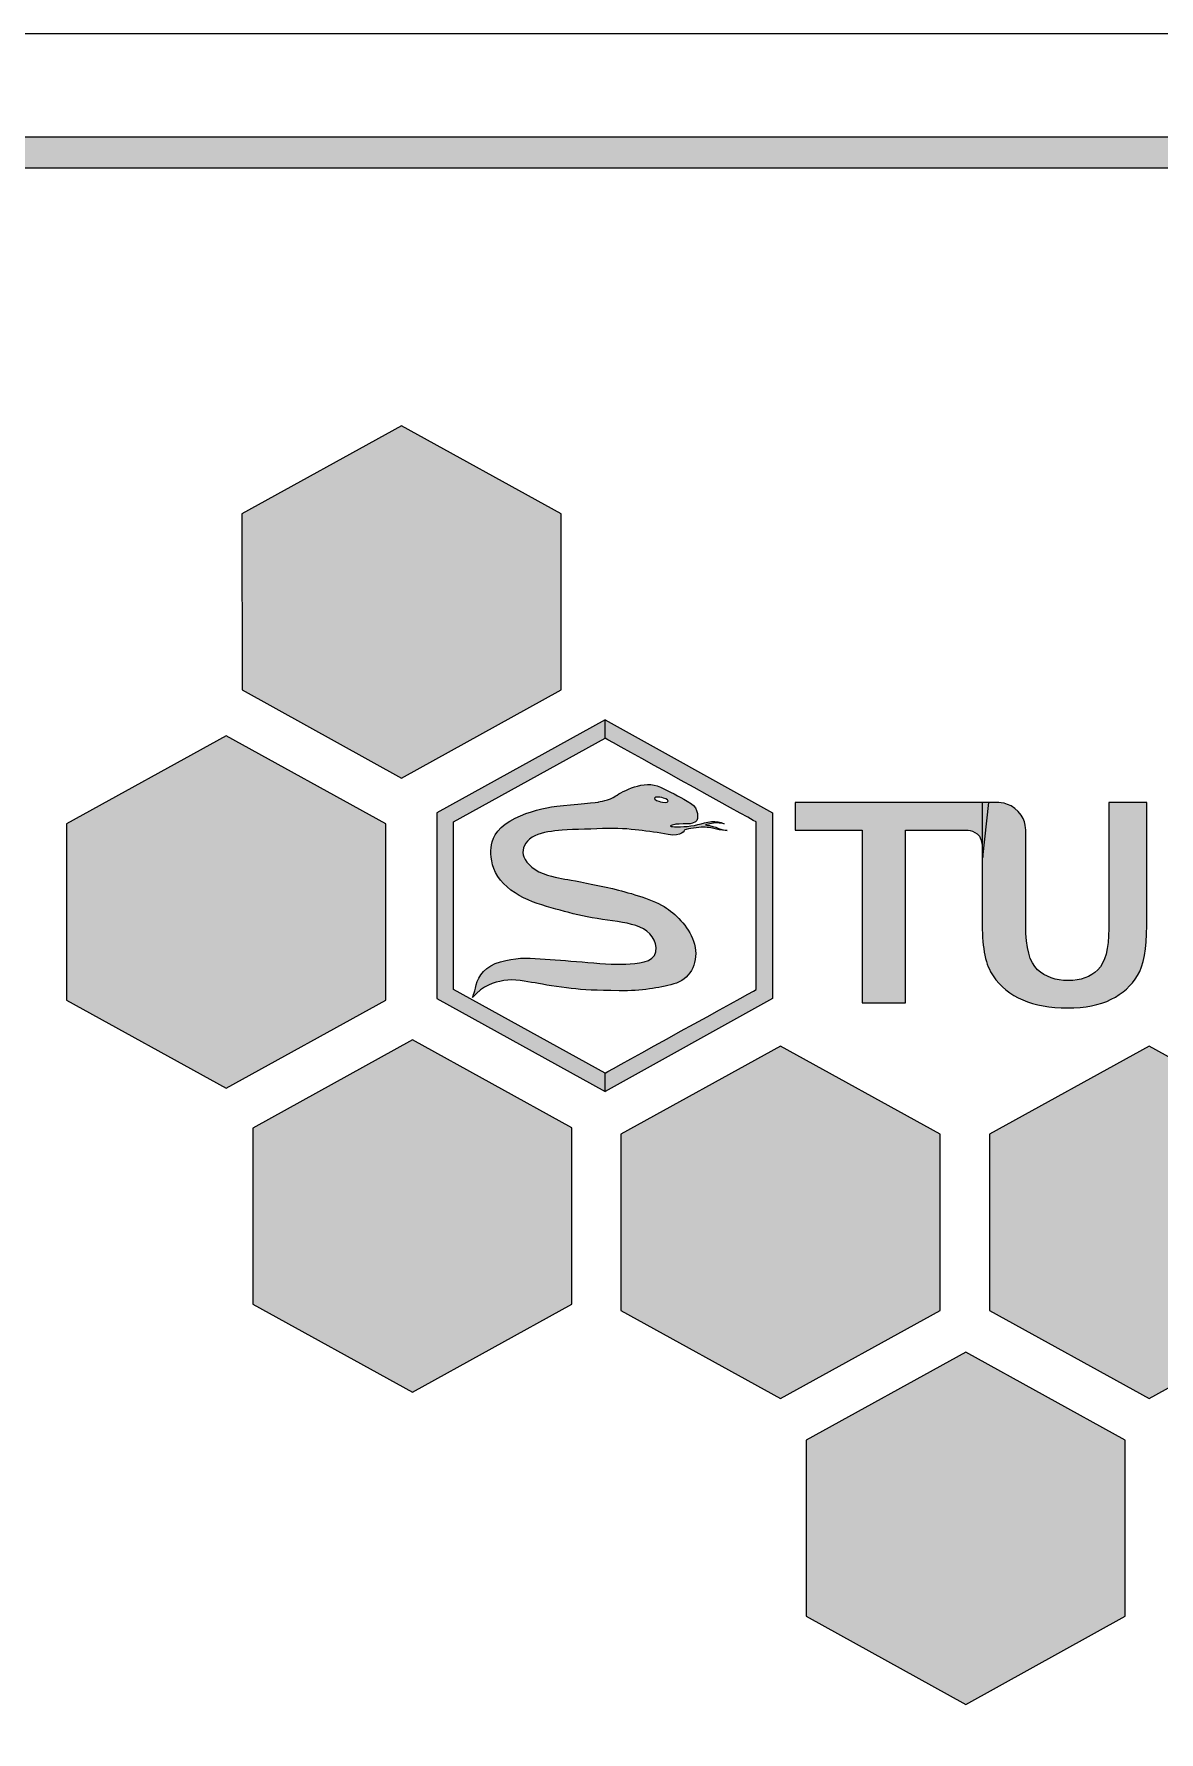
# Model space of a CAD drawing. Header units: millimetres. Extents: x -406921 to -172782, y -22195 to 7119.
# Drawn here: x -179958.5 to -179904, y -14478.4 to -14396.1 of the extents above; entities that cross this region are included whole.
import ezdxf

# ---------------------------------------------------------------- set-up
doc = ezdxf.new("R2010")
doc.units = ezdxf.units.MM
doc.header["$MEASUREMENT"] = 0
doc.layers.get('0').update_dxf_attribs({"lineweight": 25})

msp = doc.modelspace()

# ---------------------------------------------------------------- hatches: boundary and pattern name
h = msp.add_hatch(color=256)
h.paths.add_polyline_path([(-180014.453, -14609.572), (-179277.453, -14609.572), (-179277.453, -14402.572), (-180014.453, -14402.572)], flags=16)
h.paths.add_polyline_path([(-180015.953, -14611.072), (-179275.953, -14611.072), (-179275.953, -14401.072), (-180015.953, -14401.072)])
h = msp.add_hatch(color=256)
edge = h.paths.add_edge_path()
edge.add_spline(control_points=[(-179948.453, -14419.339), (-179948.453, -14419.339), (-179940.708, -14415.072), (-179940.708, -14415.072)], knot_values=[0.833333, 0.833333, 0.833333, 0.833333, 1, 1, 1, 1], degree=3, periodic=0)
edge.add_spline(control_points=[(-179940.708, -14415.072), (-179940.708, -14415.072), (-179932.974, -14419.339), (-179932.974, -14419.339), (-179932.974, -14419.339), (-179932.974, -14419.339), (-179932.974, -14427.883), (-179932.974, -14427.883), (-179932.974, -14427.883), (-179932.974, -14427.883), (-179940.708, -14432.16), (-179940.708, -14432.16), (-179940.708, -14432.16), (-179940.708, -14432.16), (-179948.442, -14427.883), (-179948.442, -14427.883), (-179948.442, -14427.883), (-179948.442, -14427.883), (-179948.453, -14419.339), (-179948.453, -14419.339)], knot_values=[0, 0, 0, 0, 0.166667, 0.166667, 0.166667, 0.166667, 0.333333, 0.333333, 0.333333, 0.333333, 0.5, 0.5, 0.5, 0.5, 0.666667, 0.666667, 0.666667, 0.666667, 0.833333, 0.833333, 0.833333, 0.833333], degree=3, periodic=0)
edge = h.paths.add_edge_path()
edge.add_spline(control_points=[(-179956.953, -14434.378), (-179956.953, -14434.378), (-179949.214, -14430.111), (-179949.214, -14430.111)], knot_values=[0.833333, 0.833333, 0.833333, 0.833333, 1, 1, 1, 1], degree=3, periodic=0)
edge.add_spline(control_points=[(-179949.214, -14430.111), (-179949.214, -14430.111), (-179941.474, -14434.378), (-179941.474, -14434.378), (-179941.474, -14434.378), (-179941.474, -14434.378), (-179941.474, -14442.921), (-179941.474, -14442.921), (-179941.474, -14442.921), (-179941.474, -14442.921), (-179949.214, -14447.198), (-179949.214, -14447.198), (-179949.214, -14447.198), (-179949.214, -14447.198), (-179956.953, -14442.921), (-179956.953, -14442.921), (-179956.953, -14442.921), (-179956.953, -14442.921), (-179956.953, -14434.378), (-179956.953, -14434.378)], knot_values=[0, 0, 0, 0, 0.166667, 0.166667, 0.166667, 0.166667, 0.333333, 0.333333, 0.333333, 0.333333, 0.5, 0.5, 0.5, 0.5, 0.666667, 0.666667, 0.666667, 0.666667, 0.833333, 0.833333, 0.833333, 0.833333], degree=3, periodic=0)
edge = h.paths.add_edge_path()
edge.add_spline(control_points=[(-179947.924, -14449.129), (-179947.924, -14449.129), (-179940.18, -14444.852), (-179940.18, -14444.852)], knot_values=[0.833333, 0.833333, 0.833333, 0.833333, 1, 1, 1, 1], degree=3, periodic=0)
edge.add_spline(control_points=[(-179940.18, -14444.852), (-179940.18, -14444.852), (-179932.445, -14449.118), (-179932.445, -14449.118), (-179932.445, -14449.118), (-179932.445, -14449.118), (-179932.445, -14457.672), (-179932.445, -14457.672), (-179932.445, -14457.672), (-179932.445, -14457.672), (-179940.18, -14461.939), (-179940.18, -14461.939), (-179940.18, -14461.939), (-179940.18, -14461.939), (-179947.914, -14457.672), (-179947.914, -14457.672), (-179947.914, -14457.672), (-179947.914, -14457.672), (-179947.924, -14449.129), (-179947.924, -14449.129)], knot_values=[0, 0, 0, 0, 0.166667, 0.166667, 0.166667, 0.166667, 0.333333, 0.333333, 0.333333, 0.333333, 0.5, 0.5, 0.5, 0.5, 0.666667, 0.666667, 0.666667, 0.666667, 0.833333, 0.833333, 0.833333, 0.833333], degree=3, periodic=0)
edge = h.paths.add_edge_path()
edge.add_spline(control_points=[(-179912.191, -14449.426), (-179912.191, -14449.426), (-179912.191, -14457.969), (-179912.191, -14457.969), (-179912.191, -14457.969), (-179912.191, -14457.969), (-179904.447, -14462.236), (-179904.447, -14462.236), (-179904.447, -14462.236), (-179904.447, -14462.236), (-179896.712, -14457.969), (-179896.712, -14457.969), (-179896.712, -14457.969), (-179896.712, -14457.969), (-179896.712, -14449.416), (-179896.712, -14449.416), (-179896.712, -14449.416), (-179896.712, -14449.416), (-179904.447, -14445.149), (-179904.447, -14445.149)], knot_values=[-0.833332, -0.833332, -0.833332, -0.833332, -0.666667, -0.666667, -0.666667, -0.666667, -0.5, -0.5, -0.5, -0.5, -0.333333, -0.333333, -0.333333, -0.333333, -0.166667, -0.166667, -0.166667, -0.166667, 0, 0, 0, 0], degree=3, periodic=0)
edge.add_spline(control_points=[(-179904.447, -14445.149), (-179904.447, -14445.149), (-179912.191, -14449.426), (-179912.191, -14449.426), (-179912.191, -14449.426), (-179912.191, -14449.426), (-179912.191, -14449.426), (-179912.191, -14449.426)], knot_values=[-1, -1, -1, -1, -0.833333, -0.833333, -0.833333, -0.833333, -0.833332, -0.833332, -0.833332, -0.833332], degree=3, periodic=0)
edge = h.paths.add_edge_path()
edge.add_spline(control_points=[(-179930.068, -14449.426), (-179930.068, -14449.426), (-179930.068, -14457.969), (-179930.068, -14457.969), (-179930.068, -14457.969), (-179930.068, -14457.969), (-179922.334, -14462.236), (-179922.334, -14462.236), (-179922.334, -14462.236), (-179922.334, -14462.236), (-179914.589, -14457.969), (-179914.589, -14457.969), (-179914.589, -14457.969), (-179914.589, -14457.969), (-179914.589, -14449.416), (-179914.589, -14449.416), (-179914.589, -14449.416), (-179914.589, -14449.416), (-179922.334, -14445.149), (-179922.334, -14445.149)], knot_values=[-0.833332, -0.833332, -0.833332, -0.833332, -0.666667, -0.666667, -0.666667, -0.666667, -0.5, -0.5, -0.5, -0.5, -0.333333, -0.333333, -0.333333, -0.333333, -0.166667, -0.166667, -0.166667, -0.166667, 0, 0, 0, 0], degree=3, periodic=0)
edge.add_spline(control_points=[(-179922.334, -14445.149), (-179922.334, -14445.149), (-179930.068, -14449.426), (-179930.068, -14449.426), (-179930.068, -14449.426), (-179930.068, -14449.426), (-179930.068, -14449.426), (-179930.068, -14449.426)], knot_values=[-1, -1, -1, -1, -0.833333, -0.833333, -0.833333, -0.833333, -0.833332, -0.833332, -0.833332, -0.833332], degree=3, periodic=0)
edge = h.paths.add_edge_path()
edge.add_spline(control_points=[(-179921.088, -14464.267), (-179921.088, -14464.267), (-179913.344, -14459.985), (-179913.344, -14459.985)], knot_values=[0.833333, 0.833333, 0.833333, 0.833333, 1, 1, 1, 1], degree=3, periodic=0)
edge.add_spline(control_points=[(-179913.344, -14459.985), (-179913.344, -14459.985), (-179905.609, -14464.267), (-179905.609, -14464.267), (-179905.609, -14464.267), (-179905.609, -14464.267), (-179905.609, -14472.801), (-179905.609, -14472.801), (-179905.609, -14472.801), (-179905.609, -14472.801), (-179913.344, -14477.072), (-179913.344, -14477.072), (-179913.344, -14477.072), (-179913.344, -14477.072), (-179921.088, -14472.801), (-179921.088, -14472.801), (-179921.088, -14472.801), (-179921.088, -14472.801), (-179921.088, -14464.267), (-179921.088, -14464.267)], knot_values=[0, 0, 0, 0, 0.166667, 0.166667, 0.166667, 0.166667, 0.333333, 0.333333, 0.333333, 0.333333, 0.5, 0.5, 0.5, 0.5, 0.666667, 0.666667, 0.666667, 0.666667, 0.833333, 0.833333, 0.833333, 0.833333], degree=3, periodic=0)
edge = h.paths.add_edge_path()
edge.add_spline(control_points=[(-179903.243, -14464.168), (-179903.243, -14464.168), (-179903.243, -14472.702), (-179903.243, -14472.702), (-179903.243, -14472.702), (-179903.243, -14472.702), (-179895.498, -14476.973), (-179895.498, -14476.973), (-179895.498, -14476.973), (-179895.498, -14476.973), (-179887.764, -14472.702), (-179887.764, -14472.702), (-179887.764, -14472.702), (-179887.764, -14472.702), (-179887.764, -14464.168), (-179887.764, -14464.168), (-179887.764, -14464.168), (-179887.764, -14464.168), (-179895.498, -14459.886), (-179895.498, -14459.886)], knot_values=[-0.833332, -0.833332, -0.833332, -0.833332, -0.666667, -0.666667, -0.666667, -0.666667, -0.5, -0.5, -0.5, -0.5, -0.333333, -0.333333, -0.333333, -0.333333, -0.166667, -0.166667, -0.166667, -0.166667, 0, 0, 0, 0], degree=3, periodic=0)
edge.add_spline(control_points=[(-179895.498, -14459.886), (-179895.498, -14459.886), (-179903.243, -14464.168), (-179903.243, -14464.168), (-179903.243, -14464.168), (-179903.243, -14464.168), (-179903.243, -14464.168), (-179903.243, -14464.168)], knot_values=[-1, -1, -1, -1, -0.833333, -0.833333, -0.833333, -0.833333, -0.833332, -0.833332, -0.833332, -0.833332], degree=3, periodic=0)
h = msp.add_hatch(color=256)
edge = h.paths.add_edge_path()
edge.add_spline(control_points=[(-179930.841, -14447.347), (-179930.841, -14447.347), (-179930.841, -14446.46), (-179930.841, -14446.46)], knot_values=[-1, -1, -1, -1, -0.875, -0.875, -0.875, -0.875], degree=3, periodic=0)
edge.add_spline(control_points=[(-179930.841, -14446.46), (-179930.841, -14446.46), (-179930.841, -14446.46), (-179930.841, -14446.46), (-179930.841, -14446.46), (-179930.474, -14446.255), (-179923.873, -14442.612), (-179923.507, -14442.408), (-179923.507, -14442.408), (-179923.507, -14441.999), (-179923.517, -14434.692), (-179923.517, -14434.282), (-179923.517, -14434.282), (-179923.873, -14434.078), (-179930.474, -14430.424), (-179930.841, -14430.22), (-179930.841, -14430.22), (-179930.841, -14430.22), (-179930.841, -14429.334), (-179930.841, -14429.334), (-179930.841, -14429.334), (-179930.841, -14429.334), (-179922.712, -14433.844), (-179922.712, -14433.844), (-179922.712, -14433.844), (-179922.712, -14433.844), (-179922.712, -14442.845), (-179922.712, -14442.845), (-179922.712, -14442.845), (-179922.712, -14442.845), (-179930.841, -14447.347), (-179930.841, -14447.347)], knot_values=[-0.875, -0.875, -0.875, -0.875, -0.875, -0.875, -0.875, -0.875, -0.75, -0.75, -0.75, -0.75, -0.625, -0.625, -0.625, -0.625, -0.5, -0.5, -0.5, -0.5, -0.375, -0.375, -0.375, -0.375, -0.25, -0.25, -0.25, -0.25, -0.125, -0.125, -0.125, -0.125, 0, 0, 0, 0], degree=3, periodic=0)
edge = h.paths.add_edge_path()
edge.add_spline(control_points=[(-179939.002, -14433.844), (-179939.002, -14433.844), (-179939.002, -14442.845), (-179939.002, -14442.845)], knot_values=[-1, -1, -1, -1, -0.875, -0.875, -0.875, -0.875], degree=3, periodic=0)
edge.add_spline(control_points=[(-179939.002, -14442.845), (-179939.002, -14442.845), (-179930.841, -14447.347), (-179930.841, -14447.347), (-179930.841, -14447.347), (-179930.841, -14447.347), (-179930.841, -14446.46), (-179930.841, -14446.46), (-179930.841, -14446.46), (-179930.841, -14446.46), (-179938.196, -14442.408), (-179938.196, -14442.408), (-179938.196, -14442.408), (-179938.196, -14442.408), (-179938.196, -14434.282), (-179938.196, -14434.282), (-179938.196, -14434.282), (-179938.196, -14434.282), (-179930.841, -14430.22), (-179930.841, -14430.22), (-179930.841, -14430.22), (-179930.841, -14430.22), (-179930.841, -14429.334), (-179930.841, -14429.334), (-179930.841, -14429.334), (-179930.841, -14429.334), (-179939.002, -14433.844), (-179939.002, -14433.844)], knot_values=[-0.875, -0.875, -0.875, -0.875, -0.75, -0.75, -0.75, -0.75, -0.625, -0.625, -0.625, -0.625, -0.5, -0.5, -0.5, -0.5, -0.375, -0.375, -0.375, -0.375, -0.25, -0.25, -0.25, -0.25, -0.125, -0.125, -0.125, -0.125, 0, 0, 0, 0], degree=3, periodic=0)
h = msp.add_hatch(color=256)
edge = h.paths.add_edge_path()
edge.add_spline(control_points=[(-179925.467, -14434.541), (-179925.33, -14434.601), (-179925.053, -14434.682), (-179924.948, -14434.693)], knot_values=[-1, -1, -1, -1, -0.980493, -0.980493, -0.980493, -0.980493], degree=3, periodic=0)
edge.add_spline(control_points=[(-179924.948, -14434.693), (-179924.938, -14434.694), (-179924.93, -14434.694), (-179924.924, -14434.694), (-179924.924, -14434.694), (-179924.924, -14434.694), (-179924.924, -14434.694), (-179924.924, -14434.694)], knot_values=[-0.980493, -0.980493, -0.980493, -0.980493, -0.978723, -0.978723, -0.978723, -0.978723, -0.978719, -0.978719, -0.978719, -0.978719], degree=3, periodic=0)
edge.add_spline(control_points=[(-179924.924, -14434.694), (-179924.924, -14434.694), (-179924.933, -14434.693), (-179924.948, -14434.693)], knot_values=[-0.978719, -0.978719, -0.978719, -0.978719, -0.97555, -0.97555, -0.97555, -0.97555], degree=3, periodic=0)
edge.add_spline(control_points=[(-179924.948, -14434.693), (-179925.035, -14434.689), (-179925.335, -14434.674), (-179925.438, -14434.638), (-179925.438, -14434.638), (-179925.56, -14434.597), (-179925.841, -14434.532), (-179926.074, -14434.536), (-179926.074, -14434.536), (-179926.306, -14434.541), (-179926.808, -14434.607), (-179926.977, -14434.664), (-179926.977, -14434.664), (-179926.977, -14434.664), (-179927.112, -14435.026), (-179927.771, -14434.894), (-179927.771, -14434.894), (-179928.245, -14434.798), (-179928.745, -14434.736), (-179929.206, -14434.68), (-179929.206, -14434.68), (-179929.667, -14434.625), (-179930.268, -14434.574), (-179930.966, -14434.606), (-179930.966, -14434.606), (-179931.665, -14434.638), (-179932.659, -14434.648), (-179933.105, -14434.699), (-179933.105, -14434.699), (-179933.551, -14434.75), (-179934.031, -14434.81), (-179934.38, -14435.023), (-179934.38, -14435.023), (-179934.729, -14435.237), (-179934.87, -14435.598), (-179934.807, -14435.872), (-179934.807, -14435.872), (-179934.744, -14436.146), (-179934.438, -14436.572), (-179933.837, -14436.786), (-179933.837, -14436.786), (-179933.236, -14436.999), (-179932.93, -14437.018), (-179932.475, -14437.106), (-179932.475, -14437.106), (-179932.019, -14437.194), (-179930.918, -14437.398), (-179930.181, -14437.588), (-179930.181, -14437.588), (-179929.444, -14437.778), (-179928.27, -14438.131), (-179927.756, -14438.529), (-179927.756, -14438.529), (-179927.242, -14438.928), (-179926.617, -14439.554), (-179926.471, -14440.366), (-179926.471, -14440.366), (-179926.326, -14441.177), (-179926.753, -14441.938), (-179927.504, -14442.137), (-179927.504, -14442.137), (-179928.256, -14442.337), (-179929.032, -14442.476), (-179930.157, -14442.467), (-179930.157, -14442.467), (-179931.282, -14442.457), (-179931.878, -14442.425), (-179932.484, -14442.355), (-179932.484, -14442.355), (-179933.09, -14442.286), (-179933.813, -14442.165), (-179934.235, -14442.091), (-179934.235, -14442.091), (-179934.657, -14442.017), (-179935.243, -14441.887), (-179935.748, -14441.975), (-179935.748, -14441.975), (-179936.252, -14442.063), (-179936.727, -14442.193), (-179937.266, -14442.801), (-179937.266, -14442.801), (-179937.266, -14442.801), (-179937.188, -14442.62), (-179937.091, -14442.188), (-179937.091, -14442.188), (-179936.994, -14441.757), (-179936.621, -14441.266), (-179935.913, -14441.061), (-179935.913, -14441.061), (-179935.205, -14440.857), (-179934.652, -14440.871), (-179933.992, -14440.913), (-179933.992, -14440.913), (-179933.333, -14440.955), (-179932.693, -14441.006), (-179931.956, -14441.071), (-179931.956, -14441.071), (-179931.218, -14441.136), (-179930.365, -14441.21), (-179929.836, -14441.177), (-179929.836, -14441.177), (-179929.308, -14441.145), (-179928.459, -14441.117), (-179928.372, -14440.575), (-179928.372, -14440.575), (-179928.285, -14440.032), (-179928.663, -14439.577), (-179929.158, -14439.378), (-179929.158, -14439.378), (-179929.652, -14439.179), (-179930.292, -14439.1), (-179930.971, -14439.007), (-179930.971, -14439.007), (-179931.65, -14438.914), (-179932.261, -14438.771), (-179932.804, -14438.622), (-179932.804, -14438.622), (-179933.347, -14438.474), (-179934.007, -14438.307), (-179934.574, -14438.066), (-179934.574, -14438.066), (-179935.142, -14437.825), (-179935.724, -14437.407), (-179936.043, -14436.92), (-179936.043, -14436.92), (-179936.364, -14436.433), (-179936.388, -14435.877), (-179936.368, -14435.534), (-179936.368, -14435.534), (-179936.349, -14435.19), (-179936.14, -14434.629), (-179935.457, -14434.24), (-179935.457, -14434.24), (-179934.773, -14433.85), (-179934.031, -14433.655), (-179933.435, -14433.553), (-179933.435, -14433.553), (-179932.838, -14433.451), (-179931.4, -14433.371), (-179931.173, -14433.318), (-179931.173, -14433.318), (-179931.137, -14433.31), (-179930.637, -14433.232), (-179930.317, -14433.021), (-179930.317, -14433.021), (-179929.997, -14432.811), (-179928.954, -14432.208), (-179928.154, -14432.593), (-179928.154, -14432.593), (-179927.354, -14432.978), (-179927.23, -14433.046), (-179926.652, -14433.398), (-179926.652, -14433.398), (-179926.332, -14433.593), (-179926.269, -14434.158), (-179926.452, -14434.272), (-179926.452, -14434.272), (-179926.665, -14434.405), (-179926.811, -14434.377), (-179926.811, -14434.377), (-179926.811, -14434.377), (-179926.811, -14434.377), (-179927.252, -14434.374), (-179927.402, -14434.397), (-179927.402, -14434.397), (-179927.553, -14434.421), (-179927.8, -14434.499), (-179927.567, -14434.509), (-179927.567, -14434.509), (-179927.334, -14434.518), (-179926.757, -14434.527), (-179926.34, -14434.411), (-179926.34, -14434.411), (-179925.923, -14434.295), (-179925.42, -14434.147), (-179925.068, -14434.377)], knot_values=[-0.97555, -0.97555, -0.97555, -0.97555, -0.957447, -0.957447, -0.957447, -0.957447, -0.93617, -0.93617, -0.93617, -0.93617, -0.914894, -0.914894, -0.914894, -0.914894, -0.893617, -0.893617, -0.893617, -0.893617, -0.87234, -0.87234, -0.87234, -0.87234, -0.851064, -0.851064, -0.851064, -0.851064, -0.829787, -0.829787, -0.829787, -0.829787, -0.808511, -0.808511, -0.808511, -0.808511, -0.787234, -0.787234, -0.787234, -0.787234, -0.765957, -0.765957, -0.765957, -0.765957, -0.744681, -0.744681, -0.744681, -0.744681, -0.723404, -0.723404, -0.723404, -0.723404, -0.702128, -0.702128, -0.702128, -0.702128, -0.680851, -0.680851, -0.680851, -0.680851, -0.659574, -0.659574, -0.659574, -0.659574, -0.638298, -0.638298, -0.638298, -0.638298, -0.617021, -0.617021, -0.617021, -0.617021, -0.595745, -0.595745, -0.595745, -0.595745, -0.574468, -0.574468, -0.574468, -0.574468, -0.553191, -0.553191, -0.553191, -0.553191, -0.531915, -0.531915, -0.531915, -0.531915, -0.510638, -0.510638, -0.510638, -0.510638, -0.489362, -0.489362, -0.489362, -0.489362, -0.468085, -0.468085, -0.468085, -0.468085, -0.446809, -0.446809, -0.446809, -0.446809, -0.425532, -0.425532, -0.425532, -0.425532, -0.404255, -0.404255, -0.404255, -0.404255, -0.382979, -0.382979, -0.382979, -0.382979, -0.361702, -0.361702, -0.361702, -0.361702, -0.340426, -0.340426, -0.340426, -0.340426, -0.319149, -0.319149, -0.319149, -0.319149, -0.297872, -0.297872, -0.297872, -0.297872, -0.276596, -0.276596, -0.276596, -0.276596, -0.255319, -0.255319, -0.255319, -0.255319, -0.234043, -0.234043, -0.234043, -0.234043, -0.212766, -0.212766, -0.212766, -0.212766, -0.191489, -0.191489, -0.191489, -0.191489, -0.170213, -0.170213, -0.170213, -0.170213, -0.148936, -0.148936, -0.148936, -0.148936, -0.12766, -0.12766, -0.12766, -0.12766, -0.106383, -0.106383, -0.106383, -0.106383, -0.085106, -0.085106, -0.085106, -0.085106, -0.06383, -0.06383, -0.06383, -0.06383, -0.042553, -0.042553, -0.042553, -0.042553], degree=3, periodic=0)
edge.add_spline(control_points=[(-179925.068, -14434.377), (-179925.068, -14434.377), (-179925.395, -14434.249), (-179925.962, -14434.425), (-179925.962, -14434.425), (-179925.962, -14434.425), (-179925.618, -14434.476), (-179925.467, -14434.541)], knot_values=[-0.042553, -0.042553, -0.042553, -0.042553, -0.021277, -0.021277, -0.021277, -0.021277, 0, 0, 0, 0], degree=3, periodic=0)
edge = h.paths.add_edge_path(flags=16)
edge.add_spline(control_points=[(-179928.144, -14433.303), (-179928.048, -14433.327), (-179927.782, -14433.368), (-179927.775, -14433.277)], knot_values=[-1, -1, -1, -1, -0.75, -0.75, -0.75, -0.75], degree=3, periodic=0)
edge.add_spline(control_points=[(-179927.775, -14433.277), (-179927.767, -14433.185), (-179927.998, -14433.123), (-179928.086, -14433.098), (-179928.086, -14433.098), (-179928.187, -14433.07), (-179928.428, -14433.051), (-179928.448, -14433.127), (-179928.448, -14433.127), (-179928.469, -14433.204), (-179928.24, -14433.279), (-179928.144, -14433.303)], knot_values=[-0.75, -0.75, -0.75, -0.75, -0.5, -0.5, -0.5, -0.5, -0.25, -0.25, -0.25, -0.25, 0, 0, 0, 0], degree=3, periodic=0)
h = msp.add_hatch(color=256)
edge = h.paths.add_edge_path()
edge.add_spline(control_points=[(-179918.372, -14443.059), (-179918.372, -14443.059), (-179916.26, -14443.059), (-179916.26, -14443.059)], knot_values=[-1, -1, -1, -1, -0.909091, -0.909091, -0.909091, -0.909091], degree=3, periodic=0)
edge.add_spline(control_points=[(-179916.26, -14443.059), (-179916.26, -14443.059), (-179916.26, -14434.678), (-179916.26, -14434.678), (-179916.26, -14434.678), (-179916.26, -14434.678), (-179913.696, -14434.678), (-179913.696, -14434.678), (-179913.696, -14434.678), (-179913.696, -14434.678), (-179913.416, -14434.678), (-179913.416, -14434.678), (-179913.416, -14434.678), (-179913.416, -14434.678), (-179913.107, -14434.631), (-179912.786, -14434.86), (-179912.786, -14434.86), (-179912.465, -14435.089), (-179912.523, -14436.009), (-179912.523, -14436.009), (-179912.523, -14436.009), (-179912.523, -14436.009), (-179912.233, -14433.336), (-179912.233, -14433.336), (-179912.233, -14433.336), (-179912.233, -14433.336), (-179921.619, -14433.336), (-179921.619, -14433.336), (-179921.619, -14433.336), (-179921.619, -14433.336), (-179921.619, -14434.678), (-179921.619, -14434.678), (-179921.619, -14434.678), (-179921.619, -14434.678), (-179918.372, -14434.678), (-179918.372, -14434.678), (-179918.372, -14434.678), (-179918.372, -14434.678), (-179918.372, -14443.059), (-179918.372, -14443.059)], knot_values=[-0.909091, -0.909091, -0.909091, -0.909091, -0.818182, -0.818182, -0.818182, -0.818182, -0.727273, -0.727273, -0.727273, -0.727273, -0.636364, -0.636364, -0.636364, -0.636364, -0.545455, -0.545455, -0.545455, -0.545455, -0.454545, -0.454545, -0.454545, -0.454545, -0.363636, -0.363636, -0.363636, -0.363636, -0.272727, -0.272727, -0.272727, -0.272727, -0.181818, -0.181818, -0.181818, -0.181818, -0.090909, -0.090909, -0.090909, -0.090909, 0, 0, 0, 0], degree=3, periodic=0)
h = msp.add_hatch(color=256)
edge = h.paths.add_edge_path()
edge.add_spline(control_points=[(-179912.549, -14433.336), (-179912.549, -14433.336), (-179912.549, -14439.289), (-179912.549, -14439.289)], knot_values=[-1, -1, -1, -1, -0.944444, -0.944444, -0.944444, -0.944444], degree=3, periodic=0)
edge.add_spline(control_points=[(-179912.549, -14439.289), (-179912.549, -14440.414), (-179912.372, -14441.235), (-179912.021, -14441.75), (-179912.021, -14441.75), (-179911.668, -14442.265), (-179911.188, -14442.652), (-179910.584, -14442.913), (-179910.584, -14442.913), (-179909.979, -14443.173), (-179909.257, -14443.303), (-179908.413, -14443.303), (-179908.413, -14443.303), (-179907.558, -14443.303), (-179906.849, -14443.163), (-179906.291, -14442.883), (-179906.291, -14442.883), (-179905.733, -14442.603), (-179905.304, -14442.218), (-179905.01, -14441.73), (-179905.01, -14441.73), (-179904.715, -14441.242), (-179904.566, -14440.435), (-179904.566, -14439.308), (-179904.566, -14439.308), (-179904.566, -14439.308), (-179904.566, -14433.336), (-179904.566, -14433.336), (-179904.566, -14433.336), (-179904.566, -14433.336), (-179906.41, -14433.336), (-179906.41, -14433.336), (-179906.41, -14433.336), (-179906.41, -14433.336), (-179906.41, -14439.446), (-179906.41, -14439.446), (-179906.41, -14439.446), (-179906.41, -14440.438), (-179906.587, -14441.106), (-179906.943, -14441.453), (-179906.943, -14441.453), (-179907.298, -14441.8), (-179907.775, -14441.973), (-179908.376, -14441.973), (-179908.376, -14441.973), (-179908.984, -14441.973), (-179909.481, -14441.798), (-179909.864, -14441.447), (-179909.864, -14441.447), (-179910.246, -14441.096), (-179910.437, -14440.381), (-179910.437, -14439.302), (-179910.437, -14439.302), (-179910.437, -14439.302), (-179910.437, -14434.76), (-179910.437, -14434.76), (-179910.437, -14434.76), (-179910.437, -14434.76), (-179910.381, -14434.22), (-179910.796, -14433.78), (-179910.796, -14433.78), (-179911.251, -14433.299), (-179911.838, -14433.336), (-179911.838, -14433.336), (-179911.838, -14433.336), (-179911.838, -14433.336), (-179912.549, -14433.336), (-179912.549, -14433.336)], knot_values=[-0.944444, -0.944444, -0.944444, -0.944444, -0.888889, -0.888889, -0.888889, -0.888889, -0.833333, -0.833333, -0.833333, -0.833333, -0.777778, -0.777778, -0.777778, -0.777778, -0.722222, -0.722222, -0.722222, -0.722222, -0.666667, -0.666667, -0.666667, -0.666667, -0.611111, -0.611111, -0.611111, -0.611111, -0.555556, -0.555556, -0.555556, -0.555556, -0.5, -0.5, -0.5, -0.5, -0.444444, -0.444444, -0.444444, -0.444444, -0.388889, -0.388889, -0.388889, -0.388889, -0.333333, -0.333333, -0.333333, -0.333333, -0.277778, -0.277778, -0.277778, -0.277778, -0.222222, -0.222222, -0.222222, -0.222222, -0.166667, -0.166667, -0.166667, -0.166667, -0.111111, -0.111111, -0.111111, -0.111111, -0.055556, -0.055556, -0.055556, -0.055556, 0, 0, 0, 0], degree=3, periodic=0)

# ---------------------------------------------------------------- linework, layer by layer
at = {"lineweight": 5}
msp.add_lwpolyline([(-180020.953, -14616.072), (-179270.953, -14616.072), (-179270.953, -14396.072), (-180020.953, -14396.072), (-180020.953, -14616.072)], close=True, dxfattribs=at)
for points in [[(-180015.953, -14611.072), (-179275.953, -14611.072), (-179275.953, -14401.072), (-180015.953, -14401.072)], [(-180014.453, -14609.572), (-179277.453, -14609.572), (-179277.453, -14402.572), (-180014.453, -14402.572)]]:
    msp.add_lwpolyline(points, close=True)
for points, knots in [([(-179940.708, -14415.072), (-179940.708, -14415.072), (-179932.974, -14419.339), (-179932.974, -14419.339), (-179932.974, -14419.339), (-179932.974, -14419.339), (-179932.974, -14427.883), (-179932.974, -14427.883), (-179932.974, -14427.883), (-179932.974, -14427.883), (-179940.708, -14432.16), (-179940.708, -14432.16), (-179940.708, -14432.16), (-179940.708, -14432.16), (-179948.442, -14427.883), (-179948.442, -14427.883), (-179948.442, -14427.883), (-179948.442, -14427.883), (-179948.453, -14419.339), (-179948.453, -14419.339), (-179948.453, -14419.339), (-179948.453, -14419.339), (-179940.708, -14415.072), (-179940.708, -14415.072)], [0, 0, 0, 0, 0.166667, 0.166667, 0.166667, 0.166667, 0.333333, 0.333333, 0.333333, 0.333333, 0.5, 0.5, 0.5, 0.5, 0.666667, 0.666667, 0.666667, 0.666667, 0.833333, 0.833333, 0.833333, 0.833333, 1, 1, 1, 1]), ([(-179949.214, -14430.111), (-179949.214, -14430.111), (-179941.474, -14434.378), (-179941.474, -14434.378), (-179941.474, -14434.378), (-179941.474, -14434.378), (-179941.474, -14442.921), (-179941.474, -14442.921), (-179941.474, -14442.921), (-179941.474, -14442.921), (-179949.214, -14447.198), (-179949.214, -14447.198), (-179949.214, -14447.198), (-179949.214, -14447.198), (-179956.953, -14442.921), (-179956.953, -14442.921), (-179956.953, -14442.921), (-179956.953, -14442.921), (-179956.953, -14434.378), (-179956.953, -14434.378), (-179956.953, -14434.378), (-179956.953, -14434.378), (-179949.214, -14430.111), (-179949.214, -14430.111)], [0, 0, 0, 0, 0.166667, 0.166667, 0.166667, 0.166667, 0.333333, 0.333333, 0.333333, 0.333333, 0.5, 0.5, 0.5, 0.5, 0.666667, 0.666667, 0.666667, 0.666667, 0.833333, 0.833333, 0.833333, 0.833333, 1, 1, 1, 1]), ([(-179939.002, -14433.844), (-179939.002, -14433.844), (-179930.841, -14429.334), (-179930.841, -14429.334), (-179930.841, -14429.334), (-179930.841, -14429.334), (-179930.841, -14430.22), (-179930.841, -14430.22), (-179930.841, -14430.22), (-179930.841, -14430.22), (-179938.196, -14434.282), (-179938.196, -14434.282), (-179938.196, -14434.282), (-179938.196, -14434.282), (-179938.196, -14442.408), (-179938.196, -14442.408), (-179938.196, -14442.408), (-179938.196, -14442.408), (-179930.841, -14446.46), (-179930.841, -14446.46), (-179930.841, -14446.46), (-179930.841, -14446.46), (-179930.841, -14447.347), (-179930.841, -14447.347), (-179930.841, -14447.347), (-179930.841, -14447.347), (-179939.002, -14442.845), (-179939.002, -14442.845), (-179939.002, -14442.845), (-179939.002, -14442.845), (-179939.002, -14433.844), (-179939.002, -14433.844)], [0, 0, 0, 0, 0.125, 0.125, 0.125, 0.125, 0.25, 0.25, 0.25, 0.25, 0.375, 0.375, 0.375, 0.375, 0.5, 0.5, 0.5, 0.5, 0.625, 0.625, 0.625, 0.625, 0.75, 0.75, 0.75, 0.75, 0.875, 0.875, 0.875, 0.875, 1, 1, 1, 1]), ([(-179930.841, -14447.347), (-179930.841, -14447.347), (-179922.712, -14442.845), (-179922.712, -14442.845), (-179922.712, -14442.845), (-179922.712, -14442.845), (-179922.712, -14433.844), (-179922.712, -14433.844), (-179922.712, -14433.844), (-179922.712, -14433.844), (-179930.841, -14429.334), (-179930.841, -14429.334), (-179930.841, -14429.334), (-179930.841, -14429.334), (-179930.841, -14430.22), (-179930.841, -14430.22), (-179930.841, -14430.22), (-179930.474, -14430.424), (-179923.873, -14434.078), (-179923.517, -14434.282), (-179923.517, -14434.282), (-179923.517, -14434.692), (-179923.507, -14441.999), (-179923.507, -14442.408), (-179923.507, -14442.408), (-179923.873, -14442.612), (-179930.474, -14446.255), (-179930.841, -14446.46), (-179930.841, -14446.46), (-179930.841, -14446.46), (-179930.841, -14447.347), (-179930.841, -14447.347)], [0, 0, 0, 0, 0.125, 0.125, 0.125, 0.125, 0.25, 0.25, 0.25, 0.25, 0.375, 0.375, 0.375, 0.375, 0.5, 0.5, 0.5, 0.5, 0.625, 0.625, 0.625, 0.625, 0.75, 0.75, 0.75, 0.75, 0.875, 0.875, 0.875, 0.875, 1, 1, 1, 1]), ([(-179925.467, -14434.541), (-179925.618, -14434.476), (-179925.962, -14434.425), (-179925.962, -14434.425), (-179925.962, -14434.425), (-179925.395, -14434.249), (-179925.068, -14434.377), (-179925.068, -14434.377), (-179925.068, -14434.377), (-179925.42, -14434.147), (-179925.923, -14434.295), (-179926.34, -14434.411), (-179926.34, -14434.411), (-179926.757, -14434.527), (-179927.334, -14434.518), (-179927.567, -14434.509), (-179927.567, -14434.509), (-179927.8, -14434.499), (-179927.553, -14434.421), (-179927.402, -14434.397), (-179927.402, -14434.397), (-179927.252, -14434.374), (-179926.811, -14434.377), (-179926.811, -14434.377), (-179926.811, -14434.377), (-179926.811, -14434.377), (-179926.665, -14434.405), (-179926.452, -14434.272), (-179926.452, -14434.272), (-179926.269, -14434.158), (-179926.332, -14433.593), (-179926.652, -14433.398), (-179926.652, -14433.398), (-179927.23, -14433.046), (-179927.354, -14432.978), (-179928.154, -14432.593), (-179928.154, -14432.593), (-179928.954, -14432.208), (-179929.997, -14432.811), (-179930.317, -14433.021), (-179930.317, -14433.021), (-179930.637, -14433.232), (-179931.137, -14433.31), (-179931.173, -14433.318), (-179931.173, -14433.318), (-179931.4, -14433.371), (-179932.838, -14433.451), (-179933.435, -14433.553), (-179933.435, -14433.553), (-179934.031, -14433.655), (-179934.773, -14433.85), (-179935.457, -14434.24), (-179935.457, -14434.24), (-179936.14, -14434.629), (-179936.349, -14435.19), (-179936.368, -14435.534), (-179936.368, -14435.534), (-179936.388, -14435.877), (-179936.364, -14436.433), (-179936.043, -14436.92), (-179936.043, -14436.92), (-179935.724, -14437.407), (-179935.142, -14437.825), (-179934.574, -14438.066), (-179934.574, -14438.066), (-179934.007, -14438.307), (-179933.347, -14438.474), (-179932.804, -14438.622), (-179932.804, -14438.622), (-179932.261, -14438.771), (-179931.65, -14438.914), (-179930.971, -14439.007), (-179930.971, -14439.007), (-179930.292, -14439.1), (-179929.652, -14439.179), (-179929.158, -14439.378), (-179929.158, -14439.378), (-179928.663, -14439.577), (-179928.285, -14440.032), (-179928.372, -14440.575), (-179928.372, -14440.575), (-179928.459, -14441.117), (-179929.308, -14441.145), (-179929.836, -14441.177), (-179929.836, -14441.177), (-179930.365, -14441.21), (-179931.218, -14441.136), (-179931.956, -14441.071), (-179931.956, -14441.071), (-179932.693, -14441.006), (-179933.333, -14440.955), (-179933.992, -14440.913), (-179933.992, -14440.913), (-179934.652, -14440.871), (-179935.205, -14440.857), (-179935.913, -14441.061), (-179935.913, -14441.061), (-179936.621, -14441.266), (-179936.994, -14441.757), (-179937.091, -14442.188), (-179937.091, -14442.188), (-179937.188, -14442.62), (-179937.266, -14442.801), (-179937.266, -14442.801), (-179937.266, -14442.801), (-179936.727, -14442.193), (-179936.252, -14442.063), (-179935.748, -14441.975), (-179935.748, -14441.975), (-179935.243, -14441.887), (-179934.657, -14442.017), (-179934.235, -14442.091), (-179934.235, -14442.091), (-179933.813, -14442.165), (-179933.09, -14442.286), (-179932.484, -14442.355), (-179932.484, -14442.355), (-179931.878, -14442.425), (-179931.282, -14442.457), (-179930.157, -14442.467), (-179930.157, -14442.467), (-179929.032, -14442.476), (-179928.256, -14442.337), (-179927.504, -14442.137), (-179927.504, -14442.137), (-179926.753, -14441.938), (-179926.326, -14441.177), (-179926.471, -14440.366), (-179926.471, -14440.366), (-179926.617, -14439.554), (-179927.242, -14438.928), (-179927.756, -14438.529), (-179927.756, -14438.529), (-179928.27, -14438.131), (-179929.444, -14437.778), (-179930.181, -14437.588), (-179930.181, -14437.588), (-179930.918, -14437.398), (-179932.019, -14437.194), (-179932.475, -14437.106), (-179932.475, -14437.106), (-179932.93, -14437.018), (-179933.236, -14436.999), (-179933.837, -14436.786), (-179933.837, -14436.786), (-179934.438, -14436.572), (-179934.744, -14436.146), (-179934.807, -14435.872), (-179934.807, -14435.872), (-179934.87, -14435.598), (-179934.729, -14435.237), (-179934.38, -14435.023), (-179934.38, -14435.023), (-179934.031, -14434.81), (-179933.551, -14434.75), (-179933.105, -14434.699), (-179933.105, -14434.699), (-179932.659, -14434.648), (-179931.665, -14434.638), (-179930.966, -14434.606), (-179930.966, -14434.606), (-179930.268, -14434.574), (-179929.667, -14434.625), (-179929.206, -14434.68), (-179929.206, -14434.68), (-179928.745, -14434.736), (-179928.245, -14434.798), (-179927.771, -14434.894), (-179927.771, -14434.894), (-179927.112, -14435.026), (-179926.977, -14434.664), (-179926.977, -14434.664), (-179926.977, -14434.664), (-179926.808, -14434.607), (-179926.306, -14434.541), (-179926.074, -14434.536), (-179926.074, -14434.536), (-179925.841, -14434.532), (-179925.56, -14434.597), (-179925.438, -14434.638), (-179925.438, -14434.638), (-179925.317, -14434.68), (-179924.924, -14434.694), (-179924.924, -14434.694), (-179924.924, -14434.694), (-179925.001, -14434.697), (-179925.317, -14434.606), (-179925.467, -14434.541)], [0, 0, 0, 0, 0.021277, 0.021277, 0.021277, 0.021277, 0.042553, 0.042553, 0.042553, 0.042553, 0.06383, 0.06383, 0.06383, 0.06383, 0.085106, 0.085106, 0.085106, 0.085106, 0.106383, 0.106383, 0.106383, 0.106383, 0.12766, 0.12766, 0.12766, 0.12766, 0.148936, 0.148936, 0.148936, 0.148936, 0.170213, 0.170213, 0.170213, 0.170213, 0.191489, 0.191489, 0.191489, 0.191489, 0.212766, 0.212766, 0.212766, 0.212766, 0.234043, 0.234043, 0.234043, 0.234043, 0.255319, 0.255319, 0.255319, 0.255319, 0.276596, 0.276596, 0.276596, 0.276596, 0.297872, 0.297872, 0.297872, 0.297872, 0.319149, 0.319149, 0.319149, 0.319149, 0.340426, 0.340426, 0.340426, 0.340426, 0.361702, 0.361702, 0.361702, 0.361702, 0.382979, 0.382979, 0.382979, 0.382979, 0.404255, 0.404255, 0.404255, 0.404255, 0.425532, 0.425532, 0.425532, 0.425532, 0.446809, 0.446809, 0.446809, 0.446809, 0.468085, 0.468085, 0.468085, 0.468085, 0.489362, 0.489362, 0.489362, 0.489362, 0.510638, 0.510638, 0.510638, 0.510638, 0.531915, 0.531915, 0.531915, 0.531915, 0.553191, 0.553191, 0.553191, 0.553191, 0.574468, 0.574468, 0.574468, 0.574468, 0.595745, 0.595745, 0.595745, 0.595745, 0.617021, 0.617021, 0.617021, 0.617021, 0.638298, 0.638298, 0.638298, 0.638298, 0.659574, 0.659574, 0.659574, 0.659574, 0.680851, 0.680851, 0.680851, 0.680851, 0.702128, 0.702128, 0.702128, 0.702128, 0.723404, 0.723404, 0.723404, 0.723404, 0.744681, 0.744681, 0.744681, 0.744681, 0.765957, 0.765957, 0.765957, 0.765957, 0.787234, 0.787234, 0.787234, 0.787234, 0.808511, 0.808511, 0.808511, 0.808511, 0.829787, 0.829787, 0.829787, 0.829787, 0.851064, 0.851064, 0.851064, 0.851064, 0.87234, 0.87234, 0.87234, 0.87234, 0.893617, 0.893617, 0.893617, 0.893617, 0.914894, 0.914894, 0.914894, 0.914894, 0.93617, 0.93617, 0.93617, 0.93617, 0.957447, 0.957447, 0.957447, 0.957447, 0.978723, 0.978723, 0.978723, 0.978723, 1, 1, 1, 1]), ([(-179928.144, -14433.303), (-179928.24, -14433.279), (-179928.469, -14433.204), (-179928.448, -14433.127), (-179928.448, -14433.127), (-179928.428, -14433.051), (-179928.187, -14433.07), (-179928.086, -14433.098), (-179928.086, -14433.098), (-179927.998, -14433.123), (-179927.767, -14433.185), (-179927.775, -14433.277), (-179927.775, -14433.277), (-179927.782, -14433.368), (-179928.048, -14433.327), (-179928.144, -14433.303)], [0, 0, 0, 0, 0.25, 0.25, 0.25, 0.25, 0.5, 0.5, 0.5, 0.5, 0.75, 0.75, 0.75, 0.75, 1, 1, 1, 1]), ([(-179918.372, -14443.059), (-179918.372, -14443.059), (-179918.372, -14434.678), (-179918.372, -14434.678), (-179918.372, -14434.678), (-179918.372, -14434.678), (-179921.619, -14434.678), (-179921.619, -14434.678), (-179921.619, -14434.678), (-179921.619, -14434.678), (-179921.619, -14433.336), (-179921.619, -14433.336), (-179921.619, -14433.336), (-179921.619, -14433.336), (-179912.233, -14433.336), (-179912.233, -14433.336), (-179912.233, -14433.336), (-179912.233, -14433.336), (-179912.523, -14436.009), (-179912.523, -14436.009), (-179912.523, -14436.009), (-179912.523, -14436.009), (-179912.465, -14435.089), (-179912.786, -14434.86), (-179912.786, -14434.86), (-179913.107, -14434.631), (-179913.416, -14434.678), (-179913.416, -14434.678), (-179913.416, -14434.678), (-179913.416, -14434.678), (-179913.696, -14434.678), (-179913.696, -14434.678), (-179913.696, -14434.678), (-179913.696, -14434.678), (-179916.26, -14434.678), (-179916.26, -14434.678), (-179916.26, -14434.678), (-179916.26, -14434.678), (-179916.26, -14443.059), (-179916.26, -14443.059), (-179916.26, -14443.059), (-179916.26, -14443.059), (-179918.372, -14443.059), (-179918.372, -14443.059)], [0, 0, 0, 0, 0.090909, 0.090909, 0.090909, 0.090909, 0.181818, 0.181818, 0.181818, 0.181818, 0.272727, 0.272727, 0.272727, 0.272727, 0.363636, 0.363636, 0.363636, 0.363636, 0.454545, 0.454545, 0.454545, 0.454545, 0.545455, 0.545455, 0.545455, 0.545455, 0.636364, 0.636364, 0.636364, 0.636364, 0.727273, 0.727273, 0.727273, 0.727273, 0.818182, 0.818182, 0.818182, 0.818182, 0.909091, 0.909091, 0.909091, 0.909091, 1, 1, 1, 1]), ([(-179912.549, -14433.336), (-179912.549, -14433.336), (-179911.838, -14433.336), (-179911.838, -14433.336), (-179911.838, -14433.336), (-179911.838, -14433.336), (-179911.251, -14433.299), (-179910.796, -14433.78), (-179910.796, -14433.78), (-179910.381, -14434.22), (-179910.437, -14434.76), (-179910.437, -14434.76), (-179910.437, -14434.76), (-179910.437, -14434.76), (-179910.437, -14439.302), (-179910.437, -14439.302), (-179910.437, -14439.302), (-179910.437, -14440.381), (-179910.246, -14441.096), (-179909.864, -14441.447), (-179909.864, -14441.447), (-179909.481, -14441.798), (-179908.984, -14441.973), (-179908.376, -14441.973), (-179908.376, -14441.973), (-179907.775, -14441.973), (-179907.298, -14441.8), (-179906.943, -14441.453), (-179906.943, -14441.453), (-179906.587, -14441.106), (-179906.41, -14440.438), (-179906.41, -14439.446), (-179906.41, -14439.446), (-179906.41, -14439.446), (-179906.41, -14433.336), (-179906.41, -14433.336), (-179906.41, -14433.336), (-179906.41, -14433.336), (-179904.566, -14433.336), (-179904.566, -14433.336), (-179904.566, -14433.336), (-179904.566, -14433.336), (-179904.566, -14439.308), (-179904.566, -14439.308), (-179904.566, -14439.308), (-179904.566, -14440.435), (-179904.715, -14441.242), (-179905.01, -14441.73), (-179905.01, -14441.73), (-179905.304, -14442.218), (-179905.733, -14442.603), (-179906.291, -14442.883), (-179906.291, -14442.883), (-179906.849, -14443.163), (-179907.558, -14443.303), (-179908.413, -14443.303), (-179908.413, -14443.303), (-179909.257, -14443.303), (-179909.979, -14443.173), (-179910.584, -14442.913), (-179910.584, -14442.913), (-179911.188, -14442.652), (-179911.668, -14442.265), (-179912.021, -14441.75), (-179912.021, -14441.75), (-179912.372, -14441.235), (-179912.549, -14440.414), (-179912.549, -14439.289), (-179912.549, -14439.289), (-179912.549, -14439.289), (-179912.549, -14433.336), (-179912.549, -14433.336)], [0, 0, 0, 0, 0.055556, 0.055556, 0.055556, 0.055556, 0.111111, 0.111111, 0.111111, 0.111111, 0.166667, 0.166667, 0.166667, 0.166667, 0.222222, 0.222222, 0.222222, 0.222222, 0.277778, 0.277778, 0.277778, 0.277778, 0.333333, 0.333333, 0.333333, 0.333333, 0.388889, 0.388889, 0.388889, 0.388889, 0.444444, 0.444444, 0.444444, 0.444444, 0.5, 0.5, 0.5, 0.5, 0.555556, 0.555556, 0.555556, 0.555556, 0.611111, 0.611111, 0.611111, 0.611111, 0.666667, 0.666667, 0.666667, 0.666667, 0.722222, 0.722222, 0.722222, 0.722222, 0.777778, 0.777778, 0.777778, 0.777778, 0.833333, 0.833333, 0.833333, 0.833333, 0.888889, 0.888889, 0.888889, 0.888889, 0.944444, 0.944444, 0.944444, 0.944444, 1, 1, 1, 1]), ([(-179940.18, -14444.852), (-179940.18, -14444.852), (-179932.445, -14449.118), (-179932.445, -14449.118), (-179932.445, -14449.118), (-179932.445, -14449.118), (-179932.445, -14457.672), (-179932.445, -14457.672), (-179932.445, -14457.672), (-179932.445, -14457.672), (-179940.18, -14461.939), (-179940.18, -14461.939), (-179940.18, -14461.939), (-179940.18, -14461.939), (-179947.914, -14457.672), (-179947.914, -14457.672), (-179947.914, -14457.672), (-179947.914, -14457.672), (-179947.924, -14449.129), (-179947.924, -14449.129), (-179947.924, -14449.129), (-179947.924, -14449.129), (-179940.18, -14444.852), (-179940.18, -14444.852)], [0, 0, 0, 0, 0.166667, 0.166667, 0.166667, 0.166667, 0.333333, 0.333333, 0.333333, 0.333333, 0.5, 0.5, 0.5, 0.5, 0.666667, 0.666667, 0.666667, 0.666667, 0.833333, 0.833333, 0.833333, 0.833333, 1, 1, 1, 1]), ([(-179922.334, -14445.149), (-179922.334, -14445.149), (-179914.589, -14449.416), (-179914.589, -14449.416), (-179914.589, -14449.416), (-179914.589, -14449.416), (-179914.589, -14457.969), (-179914.589, -14457.969), (-179914.589, -14457.969), (-179914.589, -14457.969), (-179922.334, -14462.236), (-179922.334, -14462.236), (-179922.334, -14462.236), (-179922.334, -14462.236), (-179930.068, -14457.969), (-179930.068, -14457.969), (-179930.068, -14457.969), (-179930.068, -14457.969), (-179930.068, -14449.426), (-179930.068, -14449.426), (-179930.068, -14449.426), (-179930.068, -14449.426), (-179922.334, -14445.149), (-179922.334, -14445.149)], [0, 0, 0, 0, 0.166667, 0.166667, 0.166667, 0.166667, 0.333333, 0.333333, 0.333333, 0.333333, 0.5, 0.5, 0.5, 0.5, 0.666667, 0.666667, 0.666667, 0.666667, 0.833333, 0.833333, 0.833333, 0.833333, 1, 1, 1, 1]), ([(-179904.447, -14445.149), (-179904.447, -14445.149), (-179896.712, -14449.416), (-179896.712, -14449.416), (-179896.712, -14449.416), (-179896.712, -14449.416), (-179896.712, -14457.969), (-179896.712, -14457.969), (-179896.712, -14457.969), (-179896.712, -14457.969), (-179904.447, -14462.236), (-179904.447, -14462.236), (-179904.447, -14462.236), (-179904.447, -14462.236), (-179912.191, -14457.969), (-179912.191, -14457.969), (-179912.191, -14457.969), (-179912.191, -14457.969), (-179912.191, -14449.426), (-179912.191, -14449.426), (-179912.191, -14449.426), (-179912.191, -14449.426), (-179904.447, -14445.149), (-179904.447, -14445.149)], [0, 0, 0, 0, 0.166667, 0.166667, 0.166667, 0.166667, 0.333333, 0.333333, 0.333333, 0.333333, 0.5, 0.5, 0.5, 0.5, 0.666667, 0.666667, 0.666667, 0.666667, 0.833333, 0.833333, 0.833333, 0.833333, 1, 1, 1, 1]), ([(-179913.344, -14459.985), (-179913.344, -14459.985), (-179905.609, -14464.267), (-179905.609, -14464.267), (-179905.609, -14464.267), (-179905.609, -14464.267), (-179905.609, -14472.801), (-179905.609, -14472.801), (-179905.609, -14472.801), (-179905.609, -14472.801), (-179913.344, -14477.072), (-179913.344, -14477.072), (-179913.344, -14477.072), (-179913.344, -14477.072), (-179921.088, -14472.801), (-179921.088, -14472.801), (-179921.088, -14472.801), (-179921.088, -14472.801), (-179921.088, -14464.267), (-179921.088, -14464.267), (-179921.088, -14464.267), (-179921.088, -14464.267), (-179913.344, -14459.985), (-179913.344, -14459.985)], [0, 0, 0, 0, 0.166667, 0.166667, 0.166667, 0.166667, 0.333333, 0.333333, 0.333333, 0.333333, 0.5, 0.5, 0.5, 0.5, 0.666667, 0.666667, 0.666667, 0.666667, 0.833333, 0.833333, 0.833333, 0.833333, 1, 1, 1, 1])]:
    msp.add_open_spline(points, degree=3, knots=knots)

doc.saveas('drawing.dxf')
